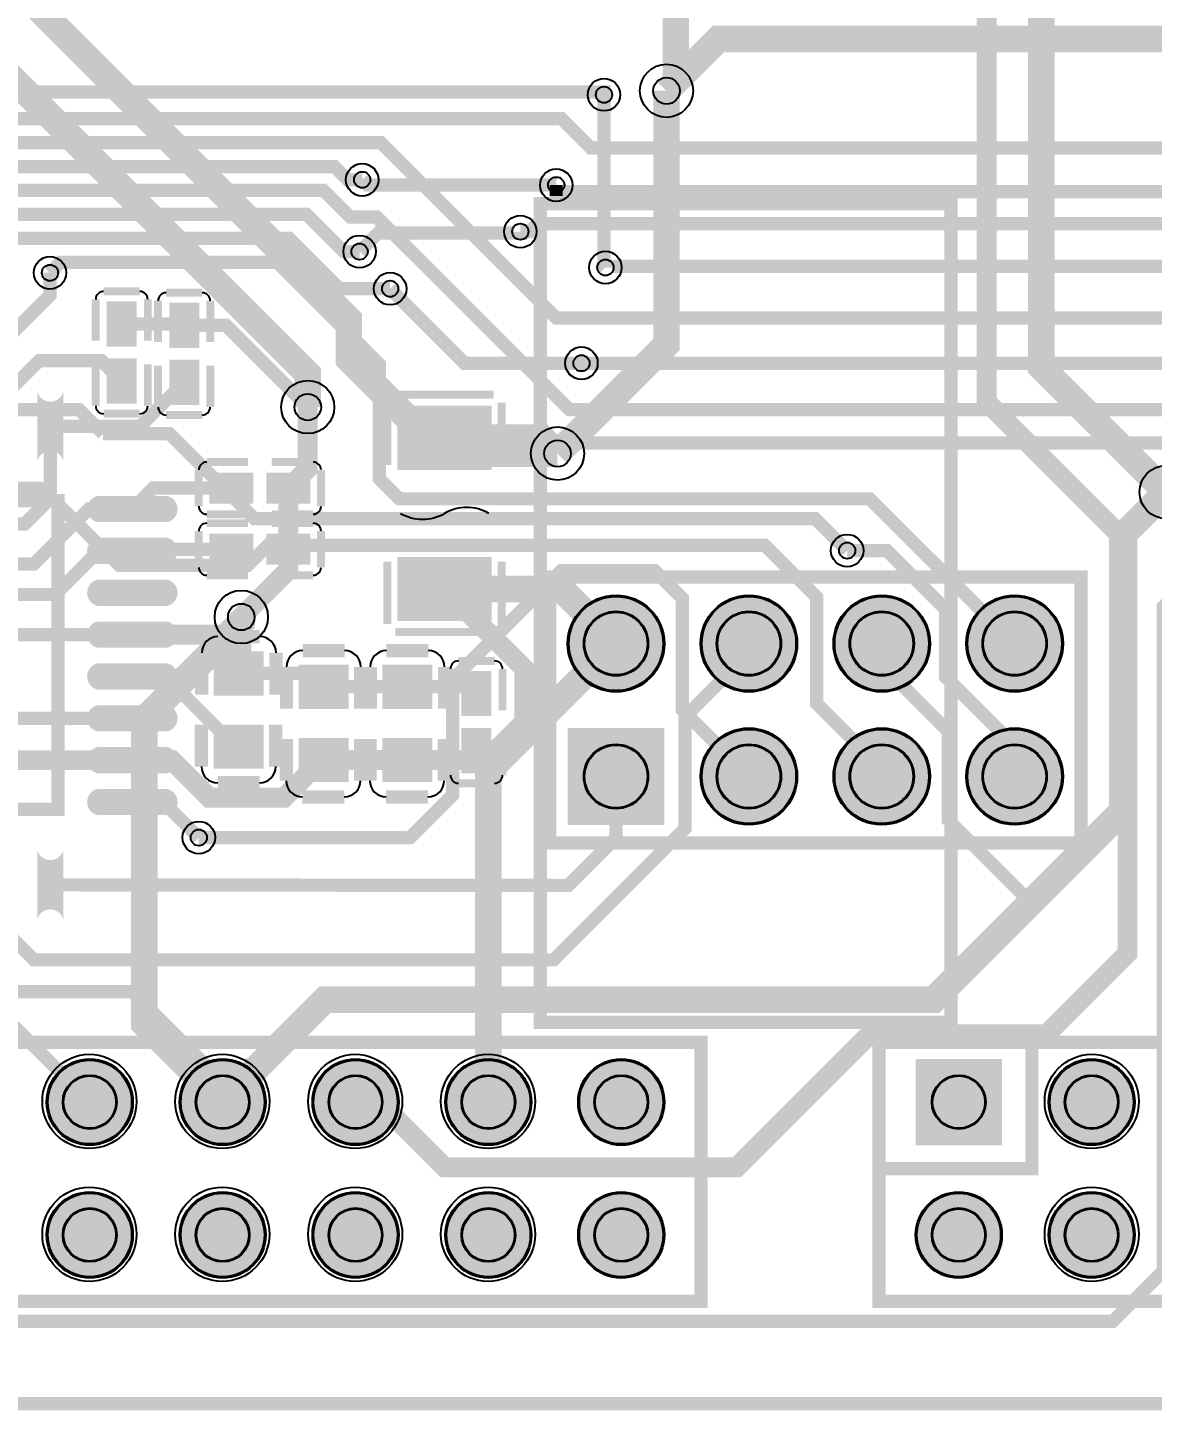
# Model space of a CAD drawing. Header units: millimetres. Extents: x 0 to 155, y 0 to 71.
# Drawn here: x 38.46 to 59.96, y -0.13 to 26.3 of the extents above; entities that cross this region are included whole.
import ezdxf

# ---------------------------------------------------------------- set-up
doc = ezdxf.new("R2010")
doc.units = ezdxf.units.MM
for name, color, linetype, true_color in [('BoardOutLine', 7, 'Continuous', 0xff00ff), ('BottomLayer', 7, 'Continuous', 0x0000ff), ('BottomSilkLayer', 7, 'Continuous', 0x66cc33), ('BottomSolderMaskLayer', 7, 'Continuous', 0xaa00ff), ('Hole', 7, 'Continuous', 0x222222), ('Multi-Layer', 7, 'Continuous', 0xc0c0c0), ('TopLayer', 7, 'Continuous', 0xff0000), ('TopPasteMaskLayer', 7, 'Continuous', 0x808080), ('TopSilkLayer', 7, 'Continuous', 0xffcc00), ('TopSolderMaskLayer', 7, 'Continuous', 0x800080)]:
    doc.layers.add(name, color=color, linetype=linetype, true_color=true_color)

msp = doc.modelspace()

# ---------------------------------------------------------------- hatches: boundary and pattern name
at = {"layer": 'BottomSolderMaskLayer'}
for points in [[(48.782, 14.529, 1), (50.633, 14.529, 1)], [(51.322, 14.529, 1), (53.173, 14.529, 1)], [(53.862, 14.529, 1), (55.713, 14.529, 1)], [(56.402, 14.529, 1), (58.253, 14.529, 1)], [(48.783, 12.914), (50.633, 12.914), (50.633, 11.063), (48.783, 11.063)], [(51.322, 11.989, 1), (53.173, 11.989, 1)], [(53.862, 11.989, 1), (55.713, 11.989, 1)], [(56.402, 11.989, 1), (58.253, 11.989, 1)], [(38.823, 5.765, 1), (40.474, 5.765, 1)], [(41.363, 5.765, 1), (43.014, 5.765, 1)], [(43.903, 5.765, 1), (45.554, 5.765, 1)], [(46.443, 5.765, 1), (48.094, 5.765, 1)], [(48.983, 5.765, 1), (50.634, 5.765, 1)], [(55.435, 4.939), (57.085, 4.939), (57.085, 6.59), (55.435, 6.59)], [(57.975, 5.765, 1), (59.625, 5.765, 1)], [(38.823, 3.225, 1), (40.474, 3.225, 1)], [(41.363, 3.225, 1), (43.014, 3.225, 1)], [(43.903, 3.225, 1), (45.554, 3.225, 1)], [(46.443, 3.225, 1), (48.094, 3.225, 1)], [(48.983, 3.225, 1), (50.634, 3.225, 1)], [(55.435, 3.225, 1), (57.085, 3.225, 1)], [(57.975, 3.225, 1), (59.625, 3.225, 1)]]:
    msp.add_hatch(color=256, dxfattribs=at).paths.add_polyline_path(points)
at = {"layer": 'Multi-Layer'}
for points in [[(48.808, 14.529, 1), (50.608, 14.529, 1)], [(51.348, 14.529, 1), (53.148, 14.529, 1)], [(53.888, 14.529, 1), (55.688, 14.529, 1)], [(56.428, 14.529, 1), (58.228, 14.529, 1)], [(48.808, 12.889), (50.608, 12.889), (50.608, 11.089), (48.808, 11.089)], [(51.348, 11.989, 1), (53.148, 11.989, 1)], [(53.888, 11.989, 1), (55.688, 11.989, 1)], [(56.428, 11.989, 1), (58.228, 11.989, 1)], [(38.848, 5.765, 1), (40.448, 5.765, 1)], [(41.388, 5.765, 1), (42.988, 5.765, 1)], [(43.928, 5.765, 1), (45.528, 5.765, 1)], [(46.468, 5.765, 1), (48.068, 5.765, 1)], [(49.008, 5.765, 1), (50.608, 5.765, 1)], [(55.46, 4.965), (57.06, 4.965), (57.06, 6.565), (55.46, 6.565)], [(58, 5.765, 1), (59.6, 5.765, 1)], [(38.848, 3.225, 1), (40.448, 3.225, 1)], [(41.388, 3.225, 1), (42.988, 3.225, 1)], [(43.928, 3.225, 1), (45.528, 3.225, 1)], [(46.468, 3.225, 1), (48.068, 3.225, 1)], [(49.008, 3.225, 1), (50.608, 3.225, 1)], [(55.46, 3.225, 1), (57.06, 3.225, 1)], [(58, 3.225, 1), (59.6, 3.225, 1)]]:
    msp.add_hatch(color=256, dxfattribs=at).paths.add_polyline_path(points)
at = {"layer": 'TopLayer'}
for points in [[(39.989, 20.241), (40.529, 20.241), (40.529, 21.032), (39.989, 21.032)], [(41.183, 20.216), (41.723, 20.216), (41.723, 21.006), (41.183, 21.006)], [(39.989, 19.941), (40.529, 19.941), (40.529, 19.151), (39.989, 19.151)], [(41.183, 19.916), (41.723, 19.916), (41.723, 19.126), (41.183, 19.126)], [(39.119, 19.282, -0.785398), (38.669, 19.282), (38.669, 18.082, -0.785398), (39.119, 18.082)], [(45.567, 17.868), (45.567, 19.058), (47.295, 19.058), (47.295, 17.868)], [(42.751, 17.771), (42.751, 17.231), (41.961, 17.231), (41.961, 17.771)], [(43.051, 17.771), (43.051, 17.231), (43.841, 17.231), (43.841, 17.771)], [(41.062, 17.325, -0.785398), (41.062, 16.875), (39.862, 16.875, -0.785398), (39.862, 17.325)], [(41.062, 16.525, -0.785398), (41.062, 16.075), (39.862, 16.075, -0.785398), (39.862, 16.525)], [(42.751, 16.602), (42.751, 16.062), (41.961, 16.062), (41.961, 16.602)], [(43.051, 16.602), (43.051, 16.062), (43.841, 16.062), (43.841, 16.602)], [(45.567, 14.978), (45.567, 16.168), (47.295, 16.168), (47.295, 14.978)], [(41.062, 15.725, -0.785398), (41.062, 15.275), (39.862, 15.275, -0.785398), (39.862, 15.725)], [(41.062, 14.925, -0.785398), (41.062, 14.475), (39.862, 14.475, -0.785398), (39.862, 14.925)], [(42.943, 14.358), (42.943, 13.558), (42.043, 13.558), (42.043, 14.358)], [(41.062, 14.125, -0.785398), (41.062, 13.675), (39.862, 13.675, -0.785398), (39.862, 14.125)], [(43.669, 13.304), (43.669, 14.104), (44.569, 14.104), (44.569, 13.304)], [(45.269, 13.304), (45.269, 14.104), (46.169, 14.104), (46.169, 13.304)], [(47.31, 13.179), (46.77, 13.179), (46.77, 13.969), (47.31, 13.969)], [(41.062, 13.325, -0.785398), (41.062, 12.875), (39.862, 12.875, -0.785398), (39.862, 13.325)], [(42.943, 12.958), (42.943, 12.158), (42.043, 12.158), (42.043, 12.958)], [(43.669, 11.904), (43.669, 12.704), (44.569, 12.704), (44.569, 11.904)], [(45.269, 11.904), (45.269, 12.704), (46.169, 12.704), (46.169, 11.904)], [(47.31, 12.879), (46.77, 12.879), (46.77, 12.089), (47.31, 12.089)], [(41.062, 12.525, -0.785398), (41.062, 12.075), (39.862, 12.075, -0.785398), (39.862, 12.525)], [(41.062, 11.725, -0.785398), (41.062, 11.275), (39.862, 11.275, -0.785398), (39.862, 11.725)], [(39.119, 10.519, -0.785398), (38.669, 10.519), (38.669, 9.319, -0.785398), (39.119, 9.319)]]:
    msp.add_hatch(color=256, dxfattribs=at).paths.add_polyline_path(points)
at = {"layer": 'TopPasteMaskLayer'}
for points in [[(40.484, 20.271), (40.034, 20.271), (39.984, 20.341), (39.984, 20.821), (40.034, 20.871), (40.484, 20.871), (40.534, 20.821), (40.534, 20.341)], [(41.678, 20.246), (41.228, 20.246), (41.178, 20.316), (41.178, 20.796), (41.228, 20.846), (41.678, 20.846), (41.728, 20.796), (41.728, 20.316)], [(40.484, 19.311), (40.034, 19.311), (39.984, 19.361), (39.984, 19.841), (40.034, 19.911), (40.484, 19.911), (40.534, 19.841), (40.534, 19.361)], [(41.678, 19.286), (41.228, 19.286), (41.178, 19.336), (41.178, 19.816), (41.228, 19.886), (41.678, 19.886), (41.728, 19.816), (41.728, 19.336)], [(39.119, 19.282, -0.785398), (38.669, 19.282), (38.669, 18.082, -0.785398), (39.119, 18.082)], [(45.567, 17.868), (45.567, 19.058), (47.295, 19.058), (47.295, 17.868)], [(42.121, 17.276), (42.121, 17.726), (42.171, 17.776), (42.651, 17.776), (42.721, 17.726), (42.721, 17.276), (42.651, 17.226), (42.171, 17.226)], [(43.081, 17.276), (43.081, 17.726), (43.151, 17.776), (43.631, 17.776), (43.681, 17.726), (43.681, 17.276), (43.631, 17.226), (43.151, 17.226)], [(41.062, 17.325, -0.785398), (41.062, 16.875), (39.862, 16.875, -0.785398), (39.862, 17.325)], [(41.062, 16.525, -0.785398), (41.062, 16.075), (39.862, 16.075, -0.785398), (39.862, 16.525)], [(42.121, 16.107), (42.121, 16.557), (42.171, 16.607), (42.651, 16.607), (42.721, 16.557), (42.721, 16.107), (42.651, 16.057), (42.171, 16.057)], [(43.081, 16.107), (43.081, 16.557), (43.151, 16.607), (43.631, 16.607), (43.681, 16.557), (43.681, 16.107), (43.631, 16.057), (43.151, 16.057)], [(45.567, 14.978), (45.567, 16.168), (47.295, 16.168), (47.295, 14.978)], [(41.062, 15.725, -0.785398), (41.062, 15.275), (39.862, 15.275, -0.785398), (39.862, 15.725)], [(41.062, 14.925, -0.785398), (41.062, 14.475), (39.862, 14.475, -0.785398), (39.862, 14.925)], [(42.943, 14.358), (42.943, 13.558), (42.043, 13.558), (42.043, 14.358)], [(41.062, 14.125, -0.785398), (41.062, 13.675), (39.862, 13.675, -0.785398), (39.862, 14.125)], [(43.669, 13.304), (43.669, 14.104), (44.569, 14.104), (44.569, 13.304)], [(45.269, 13.304), (45.269, 14.104), (46.169, 14.104), (46.169, 13.304)], [(46.815, 13.809), (47.265, 13.809), (47.315, 13.759), (47.315, 13.279), (47.265, 13.209), (46.815, 13.209), (46.765, 13.279), (46.765, 13.759)], [(41.062, 13.325, -0.785398), (41.062, 12.875), (39.862, 12.875, -0.785398), (39.862, 13.325)], [(42.943, 12.958), (42.943, 12.158), (42.043, 12.158), (42.043, 12.958)], [(43.669, 11.904), (43.669, 12.704), (44.569, 12.704), (44.569, 11.904)], [(45.269, 11.904), (45.269, 12.704), (46.169, 12.704), (46.169, 11.904)], [(46.815, 12.849), (47.265, 12.849), (47.315, 12.779), (47.315, 12.299), (47.265, 12.249), (46.815, 12.249), (46.765, 12.299), (46.765, 12.779)], [(41.062, 12.525, -0.785398), (41.062, 12.075), (39.862, 12.075, -0.785398), (39.862, 12.525)], [(41.062, 11.725, -0.785398), (41.062, 11.275), (39.862, 11.275, -0.785398), (39.862, 11.725)], [(39.119, 10.519, -0.785398), (38.669, 10.519), (38.669, 9.319, -0.785398), (39.119, 9.319)]]:
    msp.add_hatch(color=256, dxfattribs=at).paths.add_polyline_path(points)
at = {"layer": 'TopSolderMaskLayer'}
for points in [[(39.972, 20.204), (40.546, 20.204), (40.546, 21.069), (39.972, 21.069)], [(41.166, 20.179), (41.74, 20.179), (41.74, 21.043), (41.166, 21.043)], [(39.972, 19.979), (40.546, 19.979), (40.546, 19.114), (39.972, 19.114)], [(41.166, 19.953), (41.74, 19.953), (41.74, 19.089), (41.166, 19.089)], [(39.144, 19.35, -0.785398), (38.643, 19.35), (38.643, 18.014, -0.785398), (39.144, 18.014)], [(45.53, 17.85), (45.53, 19.076), (47.332, 19.076), (47.332, 17.85)], [(42.776, 17.796), (42.776, 17.205), (41.935, 17.205), (41.935, 17.796)], [(43.025, 17.796), (43.025, 17.205), (43.866, 17.205), (43.866, 17.796)], [(41.13, 17.351, -0.785398), (41.13, 16.85), (39.794, 16.85, -0.785398), (39.794, 17.351)], [(41.13, 16.551, -0.785398), (41.13, 16.05), (39.794, 16.05, -0.785398), (39.794, 16.551)], [(42.776, 16.628), (42.776, 16.037), (41.935, 16.037), (41.935, 16.628)], [(43.025, 16.628), (43.025, 16.037), (43.866, 16.037), (43.866, 16.628)], [(45.53, 14.96), (45.53, 16.186), (47.332, 16.186), (47.332, 14.96)], [(41.13, 15.751, -0.785398), (41.13, 15.25), (39.794, 15.25, -0.785398), (39.794, 15.751)], [(48.782, 14.529, 1), (50.633, 14.529, 1)], [(51.322, 14.529, 1), (53.173, 14.529, 1)], [(53.862, 14.529, 1), (55.713, 14.529, 1)], [(56.402, 14.529, 1), (58.253, 14.529, 1)], [(41.13, 14.951, -0.785398), (41.13, 14.45), (39.794, 14.45, -0.785398), (39.794, 14.951)], [(42.972, 14.38), (42.972, 13.535), (42.015, 13.535), (42.015, 14.38)], [(41.13, 14.151, -0.785398), (41.13, 13.65), (39.794, 13.65, -0.785398), (39.794, 14.151)], [(43.64, 13.281), (43.64, 14.126), (44.597, 14.126), (44.597, 13.281)], [(45.24, 13.281), (45.24, 14.126), (46.198, 14.126), (46.198, 13.281)], [(47.327, 13.142), (46.752, 13.142), (46.752, 14.006), (47.327, 14.006)], [(41.13, 13.351, -0.785398), (41.13, 12.85), (39.794, 12.85, -0.785398), (39.794, 13.351)], [(42.972, 12.98), (42.972, 12.135), (42.015, 12.135), (42.015, 12.98)], [(43.64, 11.881), (43.64, 12.726), (44.597, 12.726), (44.597, 11.881)], [(45.24, 11.881), (45.24, 12.726), (46.198, 12.726), (46.198, 11.881)], [(47.327, 12.916), (46.752, 12.916), (46.752, 12.052), (47.327, 12.052)], [(48.783, 12.914), (50.633, 12.914), (50.633, 11.063), (48.783, 11.063)], [(51.322, 11.989, 1), (53.173, 11.989, 1)], [(53.862, 11.989, 1), (55.713, 11.989, 1)], [(56.402, 11.989, 1), (58.253, 11.989, 1)], [(41.13, 12.551, -0.785398), (41.13, 12.05), (39.794, 12.05, -0.785398), (39.794, 12.551)], [(41.13, 11.751, -0.785398), (41.13, 11.25), (39.794, 11.25, -0.785398), (39.794, 11.751)], [(39.144, 10.587, -0.785398), (38.643, 10.587), (38.643, 9.251, -0.785398), (39.144, 9.251)], [(38.823, 5.765, 1), (40.474, 5.765, 1)], [(41.363, 5.765, 1), (43.014, 5.765, 1)], [(43.903, 5.765, 1), (45.554, 5.765, 1)], [(46.443, 5.765, 1), (48.094, 5.765, 1)], [(48.983, 5.765, 1), (50.634, 5.765, 1)], [(55.435, 4.939), (57.085, 4.939), (57.085, 6.59), (55.435, 6.59)], [(57.975, 5.765, 1), (59.625, 5.765, 1)], [(38.823, 3.225, 1), (40.474, 3.225, 1)], [(41.363, 3.225, 1), (43.014, 3.225, 1)], [(43.903, 3.225, 1), (45.554, 3.225, 1)], [(46.443, 3.225, 1), (48.094, 3.225, 1)], [(48.983, 3.225, 1), (50.634, 3.225, 1)], [(55.435, 3.225, 1), (57.085, 3.225, 1)], [(57.975, 3.225, 1), (59.625, 3.225, 1)]]:
    msp.add_hatch(color=256, dxfattribs=at).paths.add_polyline_path(points)

# ---------------------------------------------------------------- linework, layer by layer
at = {"layer": 'BoardOutLine', "const_width": 0.254}
msp.add_lwpolyline([(106.139, 0), (-0.061, 0), (-0.061, 71.365), (106.139, 71.365), (106.139, 0)], close=True, dxfattribs=at)
at = {"layer": 'BottomLayer'}
for points, const_width in [([(44.728, 5.767), (44.728, 5.638), (45.313, 5.638), (46.43, 4.52), (52.018, 4.52), (54.558, 7.06), (57.936, 7.06), (59.486, 8.609), (59.486, 16.458), (56.793, 19.15), (56.793, 62.102), (56.057, 62.841)], 0.381), ([(57.836, 56.083), (57.836, 19.812), (60.224, 17.424)], 0.508), ([(50.673, 25.095), (50.851, 25.273), (50.851, 30.099), (55.626, 34.874), (55.626, 41.123)], 0.508), ([(32.054, 30.227), (32.054, 30.707), (32.943, 31.596), (33.73, 31.596), (44.601, 20.725), (44.601, 19.963), (46.407, 18.16), (48.589, 18.16)], 0.508), ([(43.815, 19.05), (43.815, 19.685), (33.452, 30.048), (33.452, 30.429)], 0.508), ([(50.673, 25.095), (50.673, 20.244), (48.59, 18.161)], 0.508), ([(49.505, 21.717), (49.479, 21.743), (49.479, 25.019)], 0.254), ([(44.856, 23.394), (44.958, 23.292), (48.565, 23.292)], 0.254), ([(48.564, 23.087), (48.564, 23.293)], 0.254), ([(44.806, 22.022), (45.16, 22.376), (47.878, 22.376), (47.878, 22.402)], 0.254), ([(38.887, 21.616), (38.887, 21.184), (37.694, 19.99), (34.925, 19.99)], 0.254), ([(45.39, 21.311), (46.812, 19.888), (49.047, 19.888)], 0.254), ([(39.903, 18.542), (39.446, 18.999), (34.366, 18.999), (34.061, 19.304), (34.061, 20.041)], 0.254), ([(54.126, 16.306), (53.517, 16.915), (42.798, 16.915), (41.172, 18.541), (39.902, 18.541)], 0.254), ([(35.686, 17.245), (35.94, 17.499), (38.734, 17.499), (40.207, 16.026), (42.671, 16.026), (43.052, 16.407), (52.552, 16.407), (53.542, 15.417), (53.542, 13.385), (54.787, 12.14), (54.787, 11.988)], 0.254), ([(39.649, 5.766), (37.541, 7.874), (37.541, 16.764)], 0.254), ([(52.248, 11.989), (50.978, 13.259), (50.978, 15.392), (50.444, 15.926), (48.666, 15.926), (46.584, 13.843), (46.584, 11.633), (45.771, 10.821), (41.732, 10.821)], 0.254), ([(42.189, 5.766), (40.691, 7.264), (40.691, 13.081), (42.545, 14.935), (42.545, 15.037)], 0.508), ([(47.269, 5.766), (47.269, 12.09), (49.708, 14.529)], 0.508), ([(44.728, 5.767), (44.96, 5.767)], 0.381)]:
    msp.add_lwpolyline(points, dxfattribs=dict(at, const_width=const_width))
at = {"layer": 'BottomSilkLayer', "const_width": 0.254}
for points in [[(7.644, 1.955), (51.332, 1.955), (51.332, 6.908), (7.644, 6.908), (7.644, 1.955)], [(54.736, 1.955), (98.424, 1.955), (98.424, 6.908), (54.736, 6.908), (54.736, 1.955)]]:
    msp.add_lwpolyline(points, close=True, dxfattribs=at)
msp.add_lwpolyline([(54.863, 4.495), (57.657, 4.495), (57.657, 6.908)], dxfattribs=at)
at = {"layer": 'BottomSolderMaskLayer'}
for centre, radius in [((49.708, 14.529), 0.925), ((52.248, 14.529), 0.925), ((54.788, 14.529), 0.925), ((57.328, 14.529), 0.925), ((49.708, 14.529), 0.617), ((52.248, 14.529), 0.617), ((54.788, 14.529), 0.617), ((57.328, 14.529), 0.617), ((52.248, 11.989), 0.925), ((54.788, 11.989), 0.925), ((57.328, 11.989), 0.925), ((49.708, 11.989), 0.617), ((52.248, 11.989), 0.617), ((54.788, 11.989), 0.617), ((57.328, 11.989), 0.617), ((39.648, 5.765), 0.825), ((42.188, 5.765), 0.825), ((44.728, 5.765), 0.825), ((47.268, 5.765), 0.825), ((49.808, 5.765), 0.825), ((58.8, 5.765), 0.825), ((39.648, 5.765), 0.516), ((42.188, 5.765), 0.516), ((44.728, 5.765), 0.516), ((47.268, 5.765), 0.516), ((49.808, 5.765), 0.516), ((56.26, 5.765), 0.516), ((58.8, 5.765), 0.516), ((39.648, 3.225), 0.825), ((42.188, 3.225), 0.825), ((44.728, 3.225), 0.825), ((47.268, 3.225), 0.825), ((49.808, 3.225), 0.825), ((56.26, 3.225), 0.825), ((58.8, 3.225), 0.825), ((39.648, 3.225), 0.516), ((42.188, 3.225), 0.516), ((44.728, 3.225), 0.516), ((47.268, 3.225), 0.516), ((49.808, 3.225), 0.516), ((56.26, 3.225), 0.516), ((58.8, 3.225), 0.516)]:
    msp.add_circle(centre, radius, dxfattribs=at)
at = {"layer": 'Hole'}
for centre, radius in [((49.479, 25.019), 0.155), ((50.673, 25.095), 0.254), ((44.856, 23.394), 0.155), ((48.565, 23.292), 0.155), ((47.879, 22.403), 0.155), ((44.806, 22.022), 0.155), ((38.887, 21.616), 0.155), ((49.505, 21.717), 0.155), ((45.39, 21.311), 0.155), ((49.047, 19.888), 0.155), ((43.815, 19.05), 0.254), ((48.59, 18.161), 0.254), ((54.127, 16.307), 0.155), ((42.545, 15.037), 0.254), ((41.732, 10.821), 0.155)]:
    msp.add_circle(centre, radius, dxfattribs=at)
at = {"layer": 'Multi-Layer'}
for centre, radius in [((50.673, 25.095), 0.508), ((49.479, 25.019), 0.31), ((44.856, 23.394), 0.31), ((48.565, 23.292), 0.31), ((47.879, 22.403), 0.31), ((44.806, 22.022), 0.31), ((49.505, 21.717), 0.31), ((38.887, 21.616), 0.31), ((45.39, 21.311), 0.31), ((49.047, 19.888), 0.31), ((43.815, 19.05), 0.508), ((48.59, 18.161), 0.508), ((60.223, 17.425), 0.508), ((54.127, 16.307), 0.31), ((42.545, 15.037), 0.508), ((49.708, 14.529), 0.9), ((52.248, 14.529), 0.9), ((54.788, 14.529), 0.9), ((57.328, 14.529), 0.9), ((49.708, 14.529), 0.6), ((52.248, 14.529), 0.6), ((54.788, 14.529), 0.6), ((57.328, 14.529), 0.6), ((52.248, 11.989), 0.9), ((54.788, 11.989), 0.9), ((57.328, 11.989), 0.9), ((49.708, 11.989), 0.6), ((52.248, 11.989), 0.6), ((54.788, 11.989), 0.6), ((57.328, 11.989), 0.6), ((41.732, 10.821), 0.31), ((39.648, 5.765), 0.8), ((42.188, 5.765), 0.8), ((44.728, 5.765), 0.8), ((47.268, 5.765), 0.8), ((49.808, 5.765), 0.8), ((58.8, 5.765), 0.8), ((39.648, 5.765), 0.5), ((42.188, 5.765), 0.5), ((44.728, 5.765), 0.5), ((47.268, 5.765), 0.5), ((49.808, 5.765), 0.5), ((56.26, 5.765), 0.5), ((58.8, 5.765), 0.5), ((39.648, 3.225), 0.8), ((42.188, 3.225), 0.8), ((44.728, 3.225), 0.8), ((47.268, 3.225), 0.8), ((49.808, 3.225), 0.8), ((56.26, 3.225), 0.8), ((58.8, 3.225), 0.8), ((39.648, 3.225), 0.5), ((42.188, 3.225), 0.5), ((44.728, 3.225), 0.5), ((47.268, 3.225), 0.5), ((49.808, 3.225), 0.5), ((56.26, 3.225), 0.5), ((58.8, 3.225), 0.5)]:
    msp.add_circle(centre, radius, dxfattribs=at)
at = {"layer": 'TopLayer'}
for points, const_width in [([(18.16, 10.253), (17.83, 10.253), (17.83, 11.505), (30.887, 24.562), (48.666, 24.562), (49.226, 24.002), (74.396, 24.002), (77.492, 27.098), (77.492, 29.918)], 0.254), ([(19.323, 10.253), (19.049, 10.525), (19.049, 11.937), (31.216, 24.103), (45.214, 24.103), (48.566, 20.751), (74.599, 20.751), (79.491, 25.643), (79.491, 29.918)], 0.254), ([(22.211, 10.253), (21.487, 10.974), (21.487, 12.47), (32.207, 23.19), (44.12, 23.19), (44.629, 22.681), (45.135, 22.681), (48.82, 18.998), (75.005, 18.998), (80.492, 24.484), (80.492, 29.918)], 0.254), ([(78.493, 29.918), (78.493, 26.55), (74.497, 22.554), (48.208, 22.554), (48.057, 22.403), (47.879, 22.403)], 0.254), ([(77.992, 29.918), (77.992, 26.887), (74.27, 23.165), (48.565, 23.165), (48.565, 23.292)], 0.254), ([(79.991, 29.918), (79.991, 25.153), (74.929, 20.09), (74.727, 19.888), (49.047, 19.888)], 0.254), ([(78.991, 29.918), (78.991, 26.158), (74.574, 21.741), (49.505, 21.741), (49.505, 21.717)], 0.254), ([(50.672, 25.094), (51.663, 26.085), (70.154, 26.085), (71.614, 27.545), (72.338, 27.545)], 0.508), ([(49.479, 25.019), (49.479, 25.07), (30.709, 25.07), (16.434, 10.795), (16.434, 10.253)], 0.254), ([(20.766, 10.253), (20.295, 10.725), (20.295, 12.294), (31.649, 23.647), (44.323, 23.647), (44.577, 23.393), (44.856, 23.393)], 0.254), ([(23.654, 10.253), (22.732, 11.175), (22.732, 12.826), (32.639, 22.733), (43.79, 22.733), (44.501, 22.022), (44.806, 22.022)], 0.254), ([(25.983, 10.227), (24.281, 11.929), (24.281, 13.613), (32.943, 22.275), (43.461, 22.275), (44.424, 21.312), (45.389, 21.312)], 0.254), ([(38.886, 21.614), (39.09, 21.817), (43.232, 21.817), (45.186, 19.864), (45.186, 17.677), (45.567, 17.296), (54.558, 17.296), (57.327, 14.528)], 0.254), ([(41.452, 20.636), (40.258, 20.636)], 0.254), ([(43.815, 19.05), (42.254, 20.611), (41.453, 20.611)], 0.254), ([(40.259, 19.546), (39.866, 19.939), (38.684, 19.939), (38.093, 19.348), (38.093, 18.682)], 0.254), ([(41.453, 19.521), (40.614, 18.682), (38.894, 18.682)], 0.254), ([(43.446, 17.501), (43.815, 17.87), (43.815, 19.05)], 0.381), ([(37.541, 16.764), (37.592, 16.815), (38.405, 16.815), (38.893, 17.303), (38.893, 18.682)], 0.254), ([(48.59, 18.161), (48.288, 18.463), (46.431, 18.463)], 0.508), ([(64.962, 16.029), (65.277, 16.346), (65.277, 17.652), (64.566, 18.363), (48.564, 18.363), (48.59, 18.337), (48.59, 18.161)], 0.254), ([(40.462, 17.1), (40.862, 17.501), (42.356, 17.501)], 0.254), ([(42.189, 5.766), (44.145, 7.722), (55.779, 7.722), (59.385, 11.328), (59.385, 16.586), (60.223, 17.425)], 0.508), ([(43.446, 16.332), (43.446, 17.501)], 0.381), ([(11.708, 3.227), (13.359, 1.574), (59.206, 1.574), (60.172, 2.539), (60.172, 15.239), (61.569, 16.636), (61.569, 17.22)], 0.254), ([(35.584, 16.229), (35.584, 16.052), (38.582, 16.052), (39.631, 17.101), (40.461, 17.101)], 0.254), ([(34.568, 15.467), (38.988, 15.467), (39.821, 16.301), (40.461, 16.301)], 0.254), ([(40.462, 16.3), (40.494, 16.332), (42.356, 16.332)], 0.254), ([(42.545, 15.037), (43.446, 15.938), (43.446, 16.332)], 0.381), ([(57.327, 11.99), (57.327, 12.572), (56.006, 13.893), (56.006, 15.188), (54.887, 16.307), (54.128, 16.307)], 0.254), ([(40.462, 14.7), (33.763, 14.7), (32.963, 15.5), (31.725, 15.5)], 0.254), ([(49.708, 14.529), (48.664, 15.573), (46.431, 15.573)], 0.508), ([(47.04, 12.485), (47.411, 12.485), (47.954, 13.029), (47.954, 14.05), (46.43, 15.574)], 0.381), ([(42.545, 15.037), (42.209, 14.7), (40.462, 14.7)], 0.381), ([(42.545, 15.037), (42.545, 14.01), (42.494, 13.959)], 0.381), ([(38.093, 9.919), (38.093, 8.973), (38.583, 8.484), (48.514, 8.484), (51.029, 10.998), (51.029, 13.132), (52.248, 14.351), (52.248, 14.529)], 0.254), ([(57.636, 9.579), (56.058, 11.157), (56.058, 12.852), (54.788, 14.122), (54.788, 14.529)], 0.254), ([(40.461, 13.9), (41.091, 13.9), (42.432, 12.559), (42.493, 12.559)], 0.254), ([(42.494, 13.959), (43.866, 13.959), (44.12, 13.705)], 0.254), ([(33.731, 13.792), (33.807, 13.716), (37.363, 13.716), (37.979, 13.1), (40.462, 13.1)], 0.254), ([(44.12, 13.705), (45.72, 13.705)], 0.254), ([(47.041, 13.575), (46.911, 13.705), (45.72, 13.705)], 0.254), ([(40.461, 12.3), (37.268, 12.3), (36.468, 13.1), (31.724, 13.1)], 0.381), ([(40.462, 12.3), (41.218, 12.3), (41.935, 11.582), (43.358, 11.582), (44.08, 12.305), (44.12, 12.305)], 0.381), ([(45.72, 12.305), (44.12, 12.305)], 0.381), ([(47.041, 12.485), (46.861, 12.305), (45.72, 12.305)], 0.381), ([(38.894, 9.918), (48.792, 9.905), (49.707, 10.819), (49.707, 11.988)], 0.254), ([(41.732, 10.821), (41.053, 11.5), (40.462, 11.5)], 0.254), ([(42.188, 5.765), (42.188, 6.148), (40.462, 7.874), (36.791, 7.874), (36.512, 8.153)], 0.254)]:
    msp.add_lwpolyline(points, dxfattribs=dict(at, const_width=const_width))
at = {"layer": 'TopSilkLayer', "const_width": 0.254}
for points in [[(48.26, 22.936), (56.109, 22.936), (56.109, 7.29), (48.26, 7.29), (48.26, 22.936)], [(39.043, 17.263), (33.144, 17.263), (33.144, 11.363), (39.043, 11.363), (39.043, 17.263)], [(48.438, 15.799), (58.598, 15.799), (58.598, 10.719), (48.438, 10.719), (48.438, 15.799)]]:
    msp.add_lwpolyline(points, close=True, dxfattribs=at)
at = {"layer": 'TopSilkLayer'}
for points, const_width in [([(39.76, 20.318), (39.76, 21.108)], 0.152), ([(39.913, 21.26), (40.605, 21.26)], 0.152), ([(40.758, 21.108), (40.758, 20.318)], 0.152), ([(40.954, 20.292), (40.954, 21.082)], 0.152), ([(41.107, 21.235), (41.799, 21.235)], 0.152), ([(41.951, 21.082), (41.951, 20.292)], 0.152), ([(39.76, 19.865), (39.76, 19.075)], 0.152), ([(40.758, 19.075), (40.758, 19.865)], 0.152), ([(40.954, 19.84), (40.954, 19.05)], 0.152), ([(41.951, 19.05), (41.951, 19.84)], 0.152), ([(45.491, 19.287), (47.372, 19.287)], 0.152), ([(45.339, 17.944), (45.339, 19.134)], 0.152), ([(47.524, 19.134), (47.524, 17.944)], 0.152), ([(39.913, 18.923), (40.605, 18.923)], 0.152), ([(41.107, 18.897), (41.799, 18.897)], 0.152), ([(42.674, 17.999), (41.884, 17.999)], 0.152), ([(43.127, 17.999), (43.917, 17.999)], 0.152), ([(41.732, 17.847), (41.732, 17.154)], 0.152), ([(44.069, 17.847), (44.069, 17.154)], 0.152), ([(41.884, 17.002), (42.674, 17.002)], 0.152), ([(43.917, 17.002), (43.127, 17.002)], 0.152), ([(41.732, 16.678), (41.732, 15.986)], 0.152), ([(42.674, 16.831), (41.884, 16.831)], 0.152), ([(43.127, 16.831), (43.917, 16.831)], 0.152), ([(44.069, 16.678), (44.069, 15.986)], 0.152), ([(45.339, 16.092), (45.339, 14.902)], 0.152), ([(47.524, 14.902), (47.524, 16.092)], 0.152), ([(41.884, 15.834), (42.674, 15.834)], 0.152), ([(43.917, 15.834), (43.127, 15.834)], 0.152), ([(45.491, 14.749), (47.372, 14.749)], 0.152), ([(42.899, 14.663), (42.099, 14.663)], 0.254), ([(41.789, 13.553), (41.789, 14.353)], 0.254), ([(43.209, 13.553), (43.209, 14.353)], 0.254), ([(43.719, 14.394), (44.519, 14.394)], 0.254), ([(45.319, 14.394), (46.119, 14.394)], 0.254), ([(47.386, 14.198), (46.694, 14.198)], 0.152), ([(43.409, 13.284), (43.409, 14.084)], 0.254), ([(44.829, 13.284), (44.829, 14.084)], 0.254), ([(45.009, 13.284), (45.009, 14.084)], 0.254), ([(46.429, 13.284), (46.429, 14.084)], 0.254), ([(46.541, 14.045), (46.541, 13.255)], 0.152), ([(47.538, 13.255), (47.538, 14.045)], 0.152), ([(41.783, 12.977), (41.783, 12.177)], 0.254), ([(43.203, 12.977), (43.203, 12.177)], 0.254), ([(43.403, 12.708), (43.403, 11.908)], 0.254), ([(44.823, 12.708), (44.823, 11.908)], 0.254), ([(45.004, 12.708), (45.004, 11.908)], 0.254), ([(46.423, 12.708), (46.423, 11.908)], 0.254), ([(46.541, 12.013), (46.541, 12.803)], 0.152), ([(47.538, 12.803), (47.538, 12.013)], 0.152), ([(42.893, 11.868), (42.093, 11.868)], 0.254), ([(47.386, 11.86), (46.694, 11.86)], 0.152), ([(43.713, 11.598), (44.513, 11.598)], 0.254), ([(45.313, 11.598), (46.113, 11.598)], 0.254)]:
    msp.add_lwpolyline(points, dxfattribs=dict(at, const_width=const_width))
for centre in [(39.642, 5.778), (42.182, 5.778), (44.722, 5.778), (47.262, 5.778), (58.802, 5.778), (39.642, 3.238), (42.182, 3.238), (44.722, 3.238), (47.262, 3.238), (58.802, 3.238)]:
    msp.add_circle(centre, 0.9, dxfattribs=at)
for centre, radius, start, end in [((39.913, 21.108), 0.152, 90, 180), ((40.605, 21.108), 0.152, 0, 90), ((41.107, 21.082), 0.152, 90, 180), ((41.799, 21.082), 0.152, 0, 90), ((39.913, 19.075), 0.152, 180, 270), ((40.605, 19.075), 0.152, 270, 0), ((41.107, 19.05), 0.152, 180, 270), ((41.799, 19.05), 0.152, 270, 360), ((41.884, 17.847), 0.152, 90, 180), ((43.917, 17.847), 0.152, 0, 90), ((41.884, 17.154), 0.152, 180, 270), ((43.917, 17.154), 0.152, 270, 0), ((46.009, 17.75), 0.845, 240, 300), ((46.854, 16.286), 0.845, 60, 120), ((41.884, 16.678), 0.152, 90, 180), ((43.917, 16.678), 0.152, 0, 90), ((41.884, 15.986), 0.152, 180, 270), ((43.917, 15.986), 0.152, 270, 0), ((42.099, 14.353), 0.31, 90, 180), ((42.899, 14.353), 0.31, 0, 90), ((43.719, 14.084), 0.31, 90, 180), ((44.519, 14.084), 0.31, 0, 90), ((45.319, 14.084), 0.31, 90, 180), ((46.119, 14.084), 0.31, 0, 90), ((46.694, 14.045), 0.152, 90, 180), ((47.386, 14.045), 0.152, 0, 90), ((42.093, 12.177), 0.31, 180, 270), ((42.893, 12.177), 0.31, 270, 0), ((43.713, 11.908), 0.31, 180, 270), ((44.513, 11.908), 0.31, 270, 0), ((45.313, 11.908), 0.31, 180, 270), ((46.113, 11.908), 0.31, 270, 0), ((46.694, 12.013), 0.152, 180, 270), ((47.386, 12.013), 0.152, 270, 0)]:
    msp.add_arc(centre, radius, start, end, dxfattribs=at)
at = {"layer": 'TopSolderMaskLayer'}
for centre, radius in [((49.708, 14.529), 0.925), ((52.248, 14.529), 0.925), ((54.788, 14.529), 0.925), ((57.328, 14.529), 0.925), ((49.708, 14.529), 0.617), ((52.248, 14.529), 0.617), ((54.788, 14.529), 0.617), ((57.328, 14.529), 0.617), ((52.248, 11.989), 0.925), ((54.788, 11.989), 0.925), ((57.328, 11.989), 0.925), ((49.708, 11.989), 0.617), ((52.248, 11.989), 0.617), ((54.788, 11.989), 0.617), ((57.328, 11.989), 0.617), ((39.648, 5.765), 0.825), ((42.188, 5.765), 0.825), ((44.728, 5.765), 0.825), ((47.268, 5.765), 0.825), ((49.808, 5.765), 0.825), ((58.8, 5.765), 0.825), ((39.648, 5.765), 0.516), ((42.188, 5.765), 0.516), ((44.728, 5.765), 0.516), ((47.268, 5.765), 0.516), ((49.808, 5.765), 0.516), ((56.26, 5.765), 0.516), ((58.8, 5.765), 0.516), ((39.648, 3.225), 0.825), ((42.188, 3.225), 0.825), ((44.728, 3.225), 0.825), ((47.268, 3.225), 0.825), ((49.808, 3.225), 0.825), ((56.26, 3.225), 0.825), ((58.8, 3.225), 0.825), ((39.648, 3.225), 0.516), ((42.188, 3.225), 0.516), ((44.728, 3.225), 0.516), ((47.268, 3.225), 0.516), ((49.808, 3.225), 0.516), ((56.26, 3.225), 0.516), ((58.8, 3.225), 0.516)]:
    msp.add_circle(centre, radius, dxfattribs=at)

doc.saveas('drawing.dxf')
